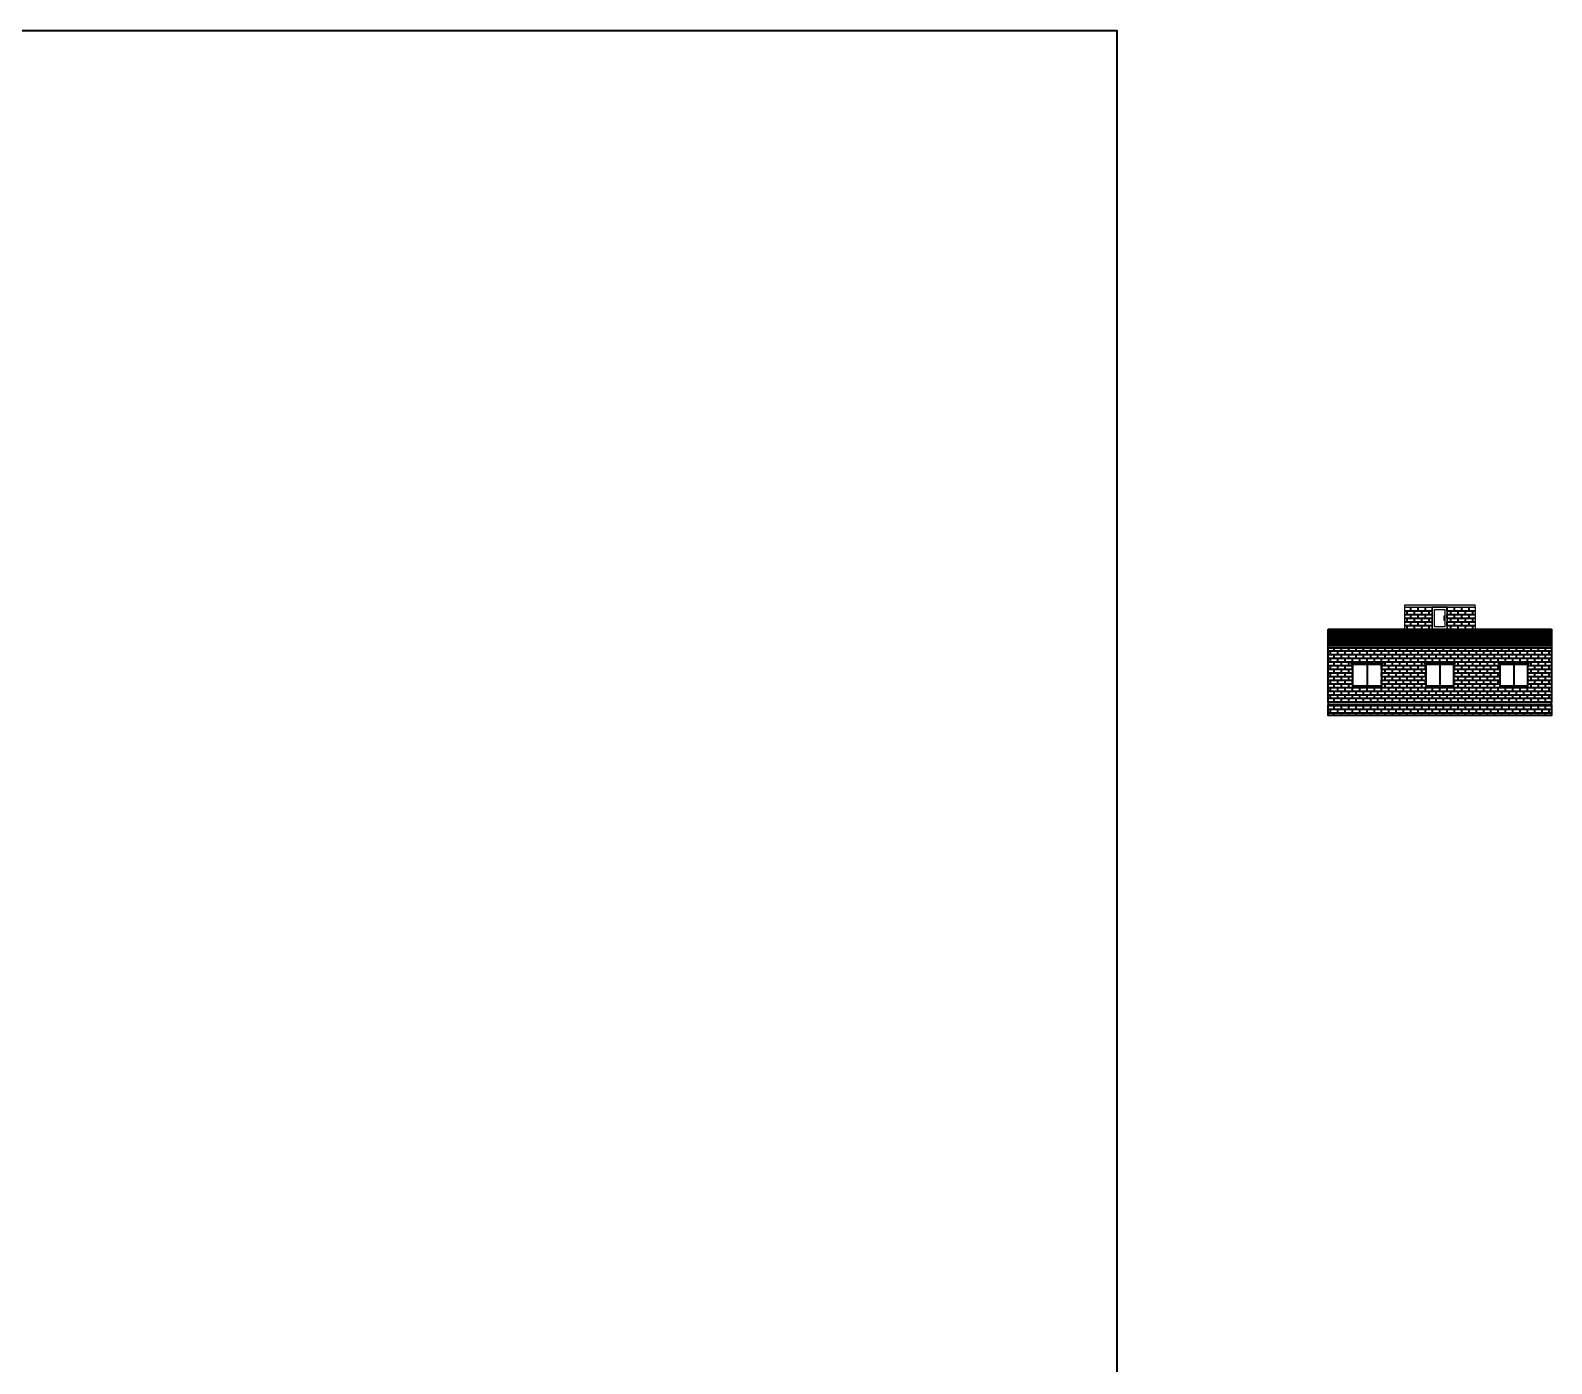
# Model space of a CAD drawing. Header units: inches. Extents: x -79350 to 491628, y -93215 to 155882.
# Drawn here: x -69193 to -65854, y -10838 to -7911 of the extents above; entities that cross this region are included whole.
import ezdxf

# ---------------------------------------------------------------- set-up
doc = ezdxf.new("R2010")
doc.units = ezdxf.units.IN
doc.header["$MEASUREMENT"] = 0
doc.layers.get('0').update_dxf_attribs({"lineweight": 30})
doc.layers.add('LINE', color=7, linetype='Continuous', lineweight=20)
pattern_1 = [(0, (-26651.5, 2742.5), (0, 8), []), (90, (-26651.5, 2742.5), (-8, 8), [8, -8])]
pattern_2 = [(50, (-26651.5, 2742.5), (14.3452037, -1.2550427), [1.5, -16.5]), (355, (-26651.5, 2742.5), (-2.7750267, 15.0438427), [1.2, -13.2]), (100.451444, (-26650.305, 2742.395), (11.570177, 13.7888), [1.274804, -14.022842]), (46.1842, (-26651.5, 2746.5), (21.3448266, -3.3103856), [2.25, -24.75]), (96.635635, (-26649.721, 2746.224), (18.693239, 19.482372), [1.912207, -21.034275]), (351.184164, (-26651.5, 2746.5), (18.693239, 19.482372), [1.8, -19.8]), (21, (-26649.5, 2745.5), (11.938141, -8.0523778), [1.5, -16.5]), (326, (-26649.5, 2745.5), (4.8663066, 14.503001), [1.2, -13.2]), (71.451445, (-26648.505, 2744.829), (16.8044475, 6.450623), [1.274804, -14.022842]), (37.5, (-26651.5, 2742.5), (0.2431971, 6.6578771), [0, -13.04, 0, -13.4, 0, -13.25]), (7.5, (-26651.5, 2742.5), (5.2613907, 7.8882342), [0, -7.64, 0, -12.74, 0, -5.05]), (327.5, (-26655.96, 2742.5), (10.6764487, -0.45109743), [0, -5, 0, -15.6, 0, -20.7]), (317.5, (-26657.96, 2742.5), (11.6637234, 2.0020996), [0, -6.5, 0, -10.36, 0, -14.7])]

msp = doc.modelspace()

# ---------------------------------------------------------------- hatches: boundary and pattern name
at = {"layer": 'LINE', "linetype": 'ByBlock', "lineweight": 40}
h = msp.add_hatch(dxfattribs=at)
h.set_pattern_fill('AR-CONC', color=256, scale=2)
h.set_pattern_definition(pattern_2)
h.paths.add_polyline_path([(-66022.5, -9177.5), (-66022.5, -9172.5), (-66176.5, -9172.5), (-66176.5, -9177.5)])
h.paths.add_polyline_path([(-65854.5, -9266.5), (-65854.5, -9261.5), (-66344.5, -9261.5), (-66344.5, -9266.5)])
at = {"layer": 'LINE', "linetype": 'ByBlock', "lineweight": 40, "true_color": 0xcba65d, "transparency": 33554559}
h = msp.add_hatch(dxfattribs=at)
h.set_pattern_fill('AR-B816', color=43)
h.set_pattern_definition(pattern_1)
h.paths.add_polyline_path([(-66022.5, -9225.5), (-66022.5, -9177.5), (-66083.5, -9177.5), (-66083.5, -9225.5)])
h.paths.add_polyline_path([(-66116.5, -9177.5), (-66176.5, -9177.5), (-66176.5, -9225.5), (-66116.5, -9225.5)])
at = {"layer": 'LINE', "linetype": 'ByBlock', "lineweight": 40, "true_color": 0xcba65d}
h = msp.add_hatch(dxfattribs=at)
h.set_pattern_fill('AR-B816', color=43)
h.set_pattern_definition(pattern_1)
h.paths.add_polyline_path([(-66344.5, -9386.5), (-65854.5, -9386.5), (-65854.5, -9266.5), (-66344.5, -9266.5)])
h.paths.add_polyline_path([(-66293.5, -9299.5), (-66225, -9299.5), (-66225, -9302.5), (-66228, -9302.5), (-66228, -9350.5), (-66290.5, -9350.5), (-66290.5, -9302.5), (-66293.5, -9302.5)], flags=16)
h.paths.add_polyline_path([(-66132.5, -9299.5), (-66066.5, -9299.5), (-66066.5, -9302.5), (-66069.5, -9302.5), (-66069.5, -9350.5), (-66129.5, -9350.5), (-66129.5, -9302.5), (-66132.5, -9302.5)], flags=16)
h.paths.add_polyline_path([(-65970.42, -9299.5), (-65904.42, -9299.5), (-65904.42, -9302.5), (-65907.42, -9302.5), (-65907.42, -9350.5), (-65967.42, -9350.5), (-65967.42, -9302.5), (-65970.42, -9302.5)], flags=16)
at = {"layer": 'LINE', "linetype": 'ByBlock', "lineweight": 40}
h = msp.add_hatch(dxfattribs=at)
h.set_pattern_fill('AR-CONC', color=256, scale=2)
h.set_pattern_definition(pattern_2)
h.paths.add_polyline_path([(-66069.5, -9302.5), (-66066.5, -9302.5), (-66066.5, -9299.5), (-66132.5, -9299.5), (-66132.5, -9302.5), (-66129.5, -9302.5)])
h.paths.add_polyline_path([(-65854.5, -9391.5), (-65854.5, -9386.5), (-66344.5, -9386.5), (-66344.5, -9391.5)])
at = {"layer": 'LINE', "linetype": 'ByBlock', "lineweight": 25}
h = msp.add_hatch(dxfattribs=at)
h.set_pattern_fill('AR-CONC', color=256)
h.set_pattern_definition([(50, (-26651.5, 2742.5), (7.1726018, -0.62752135), [0.75, -8.25]), (355, (-26651.5, 2742.5), (-1.3875133, 7.5219213), [0.6, -6.6]), (100.451444, (-26650.902, 2742.448), (5.7850885, 6.8943999), [0.6374019, -7.0114211]), (46.1842, (-26651.5, 2744.5), (10.6724133, -1.6551928), [1.125, -12.375]), (96.635635, (-26650.611, 2744.362), (9.3466195, 9.741186), [0.9561034, -10.5171376]), (351.184164, (-26651.5, 2744.5), (9.3466195, 9.741186), [0.9, -9.9]), (21, (-26650.5, 2744), (5.9690705, -4.0261889), [0.75, -8.25]), (326, (-26650.5, 2744), (2.4331533, 7.2515005), [0.6, -6.6]), (71.451445, (-26650.0026, 2743.6645), (8.4022238, 3.2253115), [0.6374019, -7.0114211]), (37.5, (-26651.5, 2742.5), (0.12159855, 3.32893854), [0, -6.52, 0, -6.7, 0, -6.625]), (7.5, (-26651.5, 2742.5), (2.63069537, 3.94411712), [0, -3.82, 0, -6.37, 0, -2.525]), (327.5, (-26653.73, 2742.5), (5.33822436, -0.22554872), [0, -2.5, 0, -7.8, 0, -10.35]), (317.5, (-26654.73, 2742.5), (5.8318617, 1.0010498), [0, -3.25, 0, -5.18, 0, -7.35])])
h.paths.add_polyline_path([(-66225, -9299.5), (-66293.5, -9299.5), (-66293.5, -9302.5), (-66290.5, -9302.5), (-66228, -9302.5), (-66225, -9302.5)])
at = {"layer": 'LINE', "linetype": 'ByBlock', "lineweight": 40, "true_color": 0x000000}
h = msp.add_hatch(dxfattribs=at)
h.set_pattern_fill('AR-CONC', color=18)
h.set_pattern_definition([(50, (7064, 2443), (7.17260183, -0.62752135), [0.75, -8.25]), (355, (7064, 2443), (-1.3875133, 7.52192134), [0.6, -6.6]), (100.451444, (7064.598, 2442.948), (5.78508847, 6.8943999), [0.6374019, -7.0114211]), (46.1842, (7064, 2445), (10.6724133, -1.6551928), [1.125, -12.375]), (96.635635, (7064.889, 2444.862), (9.3466195, 9.741186), [0.9561034, -10.5171376]), (351.184164, (7064, 2445), (9.3466195, 9.741186), [0.9, -9.9]), (21, (7065, 2444.5), (5.9690705, -4.0261889), [0.75, -8.25]), (326, (7065, 2444.5), (2.4331533, 7.25150045), [0.6, -6.6]), (71.451445, (7065.4974, 2444.1645), (8.40222377, 3.2253115), [0.6374019, -7.0114211]), (37.5, (7064, 2443), (0.12159855, 3.32893854), [0, -6.52, 0, -6.7, 0, -6.625]), (7.5, (7064, 2443), (2.63069537, 3.94411712), [0, -3.82, 0, -6.37, 0, -2.525]), (327.5, (7061.77, 2443), (5.33822436, -0.22554872), [0, -2.5, 0, -7.8, 0, -10.35]), (317.5, (7060.77, 2443), (5.8318617, 1.00104982), [0, -3.25, 0, -5.18, 0, -7.35])])
h.paths.add_polyline_path([(-66225, -9299.5), (-66293.5, -9299.5), (-66293.5, -9302.5), (-66290.5, -9302.5), (-66228, -9302.5), (-66225, -9302.5)])
h.paths.add_polyline_path([(-66066.5, -9299.5), (-66132.5, -9299.5), (-66132.5, -9302.5), (-66129.5, -9302.5), (-66069.5, -9302.5), (-66066.5, -9302.5)])
h = msp.add_hatch(dxfattribs=at)
h.set_pattern_fill('AR-CONC', color=18)
h.set_pattern_definition([(50, (8119, 3207), (7.17260183, -0.62752135), [0.75, -8.25]), (355, (8119, 3207), (-1.3875133, 7.52192134), [0.6, -6.6]), (100.451444, (8119.598, 3206.948), (5.78508847, 6.8943999), [0.6374019, -7.0114211]), (46.1842, (8119, 3209), (10.6724133, -1.6551928), [1.125, -12.375]), (96.635635, (8119.889, 3208.862), (9.3466195, 9.741186), [0.9561034, -10.5171376]), (351.184164, (8119, 3209), (9.3466195, 9.741186), [0.9, -9.9]), (21, (8120, 3208.5), (5.9690705, -4.0261889), [0.75, -8.25]), (326, (8120, 3208.5), (2.4331533, 7.25150045), [0.6, -6.6]), (71.451445, (8120.4974, 3208.1645), (8.40222377, 3.2253115), [0.6374019, -7.0114211]), (37.5, (8119, 3207), (0.12159855, 3.32893854), [0, -6.52, 0, -6.7, 0, -6.625]), (7.5, (8119, 3207), (2.63069537, 3.94411712), [0, -3.82, 0, -6.37, 0, -2.525]), (327.5, (8116.77, 3207), (5.33822436, -0.22554872), [0, -2.5, 0, -7.8, 0, -10.35]), (317.5, (8115.77, 3207), (5.8318617, 1.00104982), [0, -3.25, 0, -5.18, 0, -7.35])])
h.paths.add_polyline_path([(-65904.42, -9299.5), (-65970.42, -9299.5), (-65970.42, -9302.5), (-65967.42, -9302.5), (-65907.42, -9302.5), (-65904.42, -9302.5)])
at = {"layer": 'LINE', "linetype": 'ByBlock', "lineweight": 40, "true_color": 0xcba65d}
h = msp.add_hatch(dxfattribs=at)
h.set_pattern_fill('AR-B816', color=43)
h.set_pattern_definition(pattern_1)
h.paths.add_polyline_path([(-65854.5, -9415.5), (-65854.5, -9391.5), (-66344.5, -9391.5), (-66344.5, -9415.5)])

# ---------------------------------------------------------------- linework, layer by layer
at = {"color": 138, "linetype": 'ByBlock', "lineweight": 40, "true_color": 0x004a5e}
msp.add_lwpolyline([(-76510.5, -7911), (-66808.5, -7911), (-66808.5, -14290), (-76510.5, -14290)], close=True, dxfattribs=at)
at = {"layer": 'LINE', "linetype": 'ByBlock', "lineweight": 25}
for p, q in [((-66176.5, -9172.5), (-66022.5, -9172.5)), ((-66176.5, -9177.5), (-66176.5, -9172.5)), ((-66176.5, -9225.5), (-66176.5, -9177.5)), ((-66176.5, -9177.5), (-66022.5, -9177.5)), ((-66022.5, -9177.5), (-66022.5, -9172.5)), ((-66022.5, -9177.5), (-66022.5, -9225.5))]:
    msp.add_line(p, q, dxfattribs=at)
at = {"layer": 'LINE', "color": 135, "linetype": 'ByBlock', "lineweight": 40, "true_color": 0x5f919e}
for p, q in [((-66344.5, -9261.5), (-66344.5, -9225.5)), ((-66341.5, -9261.5), (-66341.5, -9225.5)), ((-66338.5, -9261.5), (-66338.5, -9225.5)), ((-66335.5, -9261.5), (-66335.5, -9225.5)), ((-66332.5, -9261.5), (-66332.5, -9225.5)), ((-66329.5, -9261.5), (-66329.5, -9225.5)), ((-66326.5, -9261.5), (-66326.5, -9225.5)), ((-66326.5, -9261.5), (-66326.5, -9225.5)), ((-66323.5, -9261.5), (-66323.5, -9225.5)), ((-66320.5, -9261.5), (-66320.5, -9225.5)), ((-66317.5, -9261.5), (-66317.5, -9225.5)), ((-66314.5, -9261.5), (-66314.5, -9225.5)), ((-66311.5, -9261.5), (-66311.5, -9225.5)), ((-66311.5, -9261.5), (-66311.5, -9225.5)), ((-66308.5, -9261.5), (-66308.5, -9225.5)), ((-66305.5, -9261.5), (-66305.5, -9225.5)), ((-66302.5, -9261.5), (-66302.5, -9225.5)), ((-66299.5, -9261.5), (-66299.5, -9225.5)), ((-66299.5, -9261.5), (-66299.5, -9225.5)), ((-66296.5, -9261.5), (-66296.5, -9225.5)), ((-66296.5, -9261.5), (-66296.5, -9225.5)), ((-66293.5, -9261.5), (-66293.5, -9225.5)), ((-66290.5, -9261.5), (-66290.5, -9225.5)), ((-66287.5, -9261.5), (-66287.5, -9225.5)), ((-66284.5, -9261.5), (-66284.5, -9225.5)), ((-66284.5, -9261.5), (-66284.5, -9225.5)), ((-66281.5, -9261.5), (-66281.5, -9225.5)), ((-66278.5, -9261.5), (-66278.5, -9225.5)), ((-66275.5, -9261.5), (-66275.5, -9225.5)), ((-66272.5, -9261.5), (-66272.5, -9225.5)), ((-66269.5, -9261.5), (-66269.5, -9225.5)), ((-66269.5, -9261.5), (-66269.5, -9225.5)), ((-66266.5, -9261.5), (-66266.5, -9225.5)), ((-66263.5, -9261.5), (-66263.5, -9225.5)), ((-66260.5, -9261.5), (-66260.5, -9225.5)), ((-66257.5, -9261.5), (-66257.5, -9225.5)), ((-66254.5, -9261.5), (-66254.5, -9225.5)), ((-66254.5, -9261.5), (-66254.5, -9225.5)), ((-66251.5, -9261.5), (-66251.5, -9225.5)), ((-66248.5, -9261.5), (-66248.5, -9225.5)), ((-66245.5, -9261.5), (-66245.5, -9225.5)), ((-66242.5, -9261.5), (-66242.5, -9225.5)), ((-66242.5, -9261.5), (-66242.5, -9225.5)), ((-66239.5, -9261.5), (-66239.5, -9225.5)), ((-66239.5, -9261.5), (-66239.5, -9225.5)), ((-66236.5, -9261.5), (-66236.5, -9225.5)), ((-66233.5, -9261.5), (-66233.5, -9225.5)), ((-66230.5, -9261.5), (-66230.5, -9225.5)), ((-66227.5, -9261.5), (-66227.5, -9225.5)), ((-66227.5, -9261.5), (-66227.5, -9225.5)), ((-66224.5, -9261.5), (-66224.5, -9225.5)), ((-66221.5, -9261.5), (-66221.5, -9225.5)), ((-66218.5, -9261.5), (-66218.5, -9225.5)), ((-66215.5, -9261.5), (-66215.5, -9225.5)), ((-66212.5, -9261.5), (-66212.5, -9225.5)), ((-66212.5, -9261.5), (-66212.5, -9225.5)), ((-66209.5, -9261.5), (-66209.5, -9225.5)), ((-66206.5, -9261.5), (-66206.5, -9225.5)), ((-66203.5, -9261.5), (-66203.5, -9225.5)), ((-66200.5, -9261.5), (-66200.5, -9225.5)), ((-66197.5, -9261.5), (-66197.5, -9225.5)), ((-66197.5, -9261.5), (-66197.5, -9225.5)), ((-66194.5, -9261.5), (-66194.5, -9225.5)), ((-66191.5, -9261.5), (-66191.5, -9225.5)), ((-66188.5, -9261.5), (-66188.5, -9225.5)), ((-66185.5, -9261.5), (-66185.5, -9225.5)), ((-66185.5, -9261.5), (-66185.5, -9225.5)), ((-66182.5, -9261.5), (-66182.5, -9225.5)), ((-66182.5, -9261.5), (-66182.5, -9225.5)), ((-66179.5, -9261.5), (-66179.5, -9225.5)), ((-66176.5, -9261.5), (-66176.5, -9225.5)), ((-66173.5, -9261.5), (-66173.5, -9225.5)), ((-66170.5, -9261.5), (-66170.5, -9225.5)), ((-66170.5, -9261.5), (-66170.5, -9225.5)), ((-66167.5, -9261.5), (-66167.5, -9225.5)), ((-66164.5, -9261.5), (-66164.5, -9225.5)), ((-66161.5, -9261.5), (-66161.5, -9225.5)), ((-66158.5, -9261.5), (-66158.5, -9225.5)), ((-66155.5, -9261.5), (-66155.5, -9225.5)), ((-66155.5, -9261.5), (-66155.5, -9225.5)), ((-66152.5, -9261.5), (-66152.5, -9225.5)), ((-66149.5, -9261.5), (-66149.5, -9225.5)), ((-66146.5, -9261.5), (-66146.5, -9225.5)), ((-66143.5, -9261.5), (-66143.5, -9225.5)), ((-66140.5, -9261.5), (-66140.5, -9225.5)), ((-66140.5, -9261.5), (-66140.5, -9225.5)), ((-66137.5, -9261.5), (-66137.5, -9225.5)), ((-66134.5, -9261.5), (-66134.5, -9225.5)), ((-66131.5, -9261.5), (-66131.5, -9225.5)), ((-66128.5, -9261.5), (-66128.5, -9225.5)), ((-66128.5, -9261.5), (-66128.5, -9225.5)), ((-66125.5, -9261.5), (-66125.5, -9225.5)), ((-66125.5, -9261.5), (-66125.5, -9225.5)), ((-66122.5, -9261.5), (-66122.5, -9225.5)), ((-66119.5, -9261.5), (-66119.5, -9225.5)), ((-66116.5, -9261.5), (-66116.5, -9225.5)), ((-66113.5, -9261.5), (-66113.5, -9225.5)), ((-66113.5, -9261.5), (-66113.5, -9225.5)), ((-66110.5, -9261.5), (-66110.5, -9225.5)), ((-66107.5, -9261.5), (-66107.5, -9225.5)), ((-66104.5, -9261.5), (-66104.5, -9225.5)), ((-66101.5, -9261.5), (-66101.5, -9225.5)), ((-66098.5, -9261.5), (-66098.5, -9225.5)), ((-66098.5, -9261.5), (-66098.5, -9225.5)), ((-66095.5, -9261.5), (-66095.5, -9225.5)), ((-66092.5, -9261.5), (-66092.5, -9225.5)), ((-66089.5, -9261.5), (-66089.5, -9225.5)), ((-66086.5, -9261.5), (-66086.5, -9225.5)), ((-66083.5, -9261.5), (-66083.5, -9225.5)), ((-66083.5, -9261.5), (-66083.5, -9225.5)), ((-66080.5, -9261.5), (-66080.5, -9225.5)), ((-66077.5, -9261.5), (-66077.5, -9225.5)), ((-66074.5, -9261.5), (-66074.5, -9225.5)), ((-66071.5, -9261.5), (-66071.5, -9225.5)), ((-66071.5, -9261.5), (-66071.5, -9225.5)), ((-66068.5, -9261.5), (-66068.5, -9225.5)), ((-66068.5, -9261.5), (-66068.5, -9225.5)), ((-66065.5, -9261.5), (-66065.5, -9225.5)), ((-66062.5, -9261.5), (-66062.5, -9225.5)), ((-66059.5, -9261.5), (-66059.5, -9225.5)), ((-66056.5, -9261.5), (-66056.5, -9225.5)), ((-66056.5, -9261.5), (-66056.5, -9225.5)), ((-66053.5, -9261.5), (-66053.5, -9225.5)), ((-66050.5, -9261.5), (-66050.5, -9225.5)), ((-66047.5, -9261.5), (-66047.5, -9225.5)), ((-66044.5, -9261.5), (-66044.5, -9225.5)), ((-66041.5, -9261.5), (-66041.5, -9225.5)), ((-66041.5, -9261.5), (-66041.5, -9225.5)), ((-66038.5, -9261.5), (-66038.5, -9225.5)), ((-66035.5, -9261.5), (-66035.5, -9225.5)), ((-66032.5, -9261.5), (-66032.5, -9225.5)), ((-66029.5, -9261.5), (-66029.5, -9225.5)), ((-66026.5, -9261.5), (-66026.5, -9225.5)), ((-66026.5, -9261.5), (-66026.5, -9225.5)), ((-66023.5, -9261.5), (-66023.5, -9225.5)), ((-66020.5, -9261.5), (-66020.5, -9225.5)), ((-66017.5, -9261.5), (-66017.5, -9225.5)), ((-66014.5, -9261.5), (-66014.5, -9225.5)), ((-66014.5, -9261.5), (-66014.5, -9225.5)), ((-66011.5, -9261.5), (-66011.5, -9225.5)), ((-66011.5, -9261.5), (-66011.5, -9225.5)), ((-66008.5, -9261.5), (-66008.5, -9225.5)), ((-66005.5, -9261.5), (-66005.5, -9225.5)), ((-66002.5, -9261.5), (-66002.5, -9225.5)), ((-65999.5, -9261.5), (-65999.5, -9225.5)), ((-65999.5, -9261.5), (-65999.5, -9225.5)), ((-65996.5, -9261.5), (-65996.5, -9225.5)), ((-65993.5, -9261.5), (-65993.5, -9225.5)), ((-65990.5, -9261.5), (-65990.5, -9225.5)), ((-65987.5, -9261.5), (-65987.5, -9225.5)), ((-65984.5, -9261.5), (-65984.5, -9225.5)), ((-65984.5, -9261.5), (-65984.5, -9225.5)), ((-65981.5, -9261.5), (-65981.5, -9225.5)), ((-65978.5, -9261.5), (-65978.5, -9225.5)), ((-65975.5, -9261.5), (-65975.5, -9225.5)), ((-65972.5, -9261.5), (-65972.5, -9225.5)), ((-65969.5, -9261.5), (-65969.5, -9225.5)), ((-65969.5, -9261.5), (-65969.5, -9225.5)), ((-65966.5, -9261.5), (-65966.5, -9225.5)), ((-65963.5, -9261.5), (-65963.5, -9225.5)), ((-65960.5, -9261.5), (-65960.5, -9225.5)), ((-65957.5, -9261.5), (-65957.5, -9225.5)), ((-65957.5, -9261.5), (-65957.5, -9225.5)), ((-65954.5, -9261.5), (-65954.5, -9225.5)), ((-65954.5, -9261.5), (-65954.5, -9225.5)), ((-65951.5, -9261.5), (-65951.5, -9225.5)), ((-65948.5, -9261.5), (-65948.5, -9225.5)), ((-65945.5, -9261.5), (-65945.5, -9225.5)), ((-65942.5, -9261.5), (-65942.5, -9225.5)), ((-65942.5, -9261.5), (-65942.5, -9225.5)), ((-65939.5, -9261.5), (-65939.5, -9225.5)), ((-65936.5, -9261.5), (-65936.5, -9225.5)), ((-65933.5, -9261.5), (-65933.5, -9225.5)), ((-65930.5, -9261.5), (-65930.5, -9225.5)), ((-65927.5, -9261.5), (-65927.5, -9225.5)), ((-65927.5, -9261.5), (-65927.5, -9225.5)), ((-65924.5, -9261.5), (-65924.5, -9225.5)), ((-65921.5, -9261.5), (-65921.5, -9225.5)), ((-65918.5, -9261.5), (-65918.5, -9225.5)), ((-65915.5, -9261.5), (-65915.5, -9225.5)), ((-65912.5, -9261.5), (-65912.5, -9225.5)), ((-65912.5, -9261.5), (-65912.5, -9225.5)), ((-65909.5, -9261.5), (-65909.5, -9225.5)), ((-65906.5, -9261.5), (-65906.5, -9225.5)), ((-65903.5, -9261.5), (-65903.5, -9225.5)), ((-65900.5, -9261.5), (-65900.5, -9225.5)), ((-65900.5, -9261.5), (-65900.5, -9225.5)), ((-65897.5, -9261.5), (-65897.5, -9225.5)), ((-65897.5, -9261.5), (-65897.5, -9225.5)), ((-65894.5, -9261.5), (-65894.5, -9225.5)), ((-65891.5, -9261.5), (-65891.5, -9225.5)), ((-65888.5, -9261.5), (-65888.5, -9225.5)), ((-65885.5, -9261.5), (-65885.5, -9225.5)), ((-65885.5, -9261.5), (-65885.5, -9225.5)), ((-65882.5, -9261.5), (-65882.5, -9225.5)), ((-65879.5, -9261.5), (-65879.5, -9225.5)), ((-65876.5, -9261.5), (-65876.5, -9225.5)), ((-65873.5, -9261.5), (-65873.5, -9225.5)), ((-65870.5, -9261.5), (-65870.5, -9225.5)), ((-65870.5, -9261.5), (-65870.5, -9225.5)), ((-65867.5, -9261.5), (-65867.5, -9225.5)), ((-65864.5, -9261.5), (-65864.5, -9225.5)), ((-65861.5, -9261.5), (-65861.5, -9225.5)), ((-65858.5, -9261.5), (-65858.5, -9225.5)), ((-65855.5, -9261.5), (-65855.5, -9225.5)), ((-65855.5, -9261.5), (-65855.5, -9225.5)), ((-65854.5, -9225.5), (-65854.5, -9261.5))]:
    msp.add_line(p, q, dxfattribs=at)
at = {"layer": 'LINE', "color": 135, "linetype": 'ByBlock', "lineweight": 40}
msp.add_line((-66344.5, -9225.5), (-65854.5, -9225.5), dxfattribs=at)
at = {"layer": 'LINE', "linetype": 'ByBlock', "lineweight": 40}
for p, q in [((-66344.5, -9266.5), (-66344.5, -9261.5)), ((-66344.5, -9261.5), (-65854.5, -9261.5)), ((-65854.5, -9261.5), (-65854.5, -9266.5)), ((-66293.5, -9302.5), (-66293.5, -9299.5)), ((-66225, -9299.5), (-66293.5, -9299.5)), ((-66290.5, -9302.5), (-66293.5, -9302.5)), ((-66259.25, -9302.5), (-66259.25, -9350.5)), ((-66228, -9302.5), (-66225, -9302.5)), ((-66225, -9302.5), (-66225, -9299.5)), ((-66132.5, -9302.5), (-66132.5, -9299.5)), ((-66066.5, -9299.5), (-66132.5, -9299.5)), ((-66129.5, -9302.5), (-66132.5, -9302.5)), ((-66099.5, -9302.5), (-66099.5, -9350.5)), ((-66069.5, -9302.5), (-66066.5, -9302.5)), ((-66066.5, -9302.5), (-66066.5, -9299.5)), ((-65970.42, -9302.5), (-65970.42, -9299.5)), ((-65904.42, -9299.5), (-65970.42, -9299.5)), ((-65967.42, -9302.5), (-65970.42, -9302.5)), ((-65937.42, -9302.5), (-65937.42, -9350.5)), ((-65907.42, -9302.5), (-65904.42, -9302.5)), ((-65904.42, -9302.5), (-65904.42, -9299.5)), ((-66344.5, -9386.5), (-66344.5, -9391.5)), ((-66344.5, -9391.5), (-65854.5, -9391.5)), ((-65854.5, -9391.5), (-65854.5, -9386.5))]:
    msp.add_line(p, q, dxfattribs=at)
at = {"layer": 'LINE', "linetype": 'ByBlock', "lineweight": 25}
msp.add_lwpolyline([(-66116.5, -9225.5), (-66083.5, -9225.5), (-66083.5, -9177.5), (-66116.5, -9177.5)], close=True, dxfattribs=at)
at = {"layer": 'LINE', "color": 39, "linetype": 'ByBlock', "lineweight": 25, "true_color": 0x58382b}
for points in [[(-66116.5, -9177.5), (-66083.5, -9177.5), (-66083.5, -9225.5), (-66116.5, -9225.5)], [(-66111.5, -9182.5), (-66089, -9182.5), (-66089, -9220.5), (-66111.5, -9220.5)], [(-66089, -9201.5), (-66090.5, -9201.5), (-66090.5, -9196.5), (-66089, -9196.5)], [(-66089, -9206.5), (-66090.5, -9206.5), (-66090.5, -9201.5), (-66089, -9201.5)]]:
    msp.add_lwpolyline(points, close=True, dxfattribs=at)
at = {"layer": 'LINE', "linetype": 'ByBlock', "lineweight": 40}
for points in [[(-66344.5, -9266.5), (-65854.5, -9266.5), (-65854.5, -9386.5), (-66344.5, -9386.5)], [(-66290.5, -9302.5), (-66228, -9302.5), (-66228, -9350.5), (-66290.5, -9350.5)], [(-66129.5, -9302.5), (-66069.5, -9302.5), (-66069.5, -9350.5), (-66129.5, -9350.5)], [(-65967.42, -9302.5), (-65907.42, -9302.5), (-65907.42, -9350.5), (-65967.42, -9350.5)], [(-66344.5, -9391.5), (-65854.5, -9391.5), (-65854.5, -9415.5), (-66344.5, -9415.5)]]:
    msp.add_lwpolyline(points, close=True, dxfattribs=at)
at = {"layer": 'LINE', "color": 39, "linetype": 'ByBlock', "lineweight": 25, "true_color": 0x58382b}
msp.add_circle((-66089.75, -9201.5), 0.5, dxfattribs=at)

doc.saveas('drawing.dxf')
